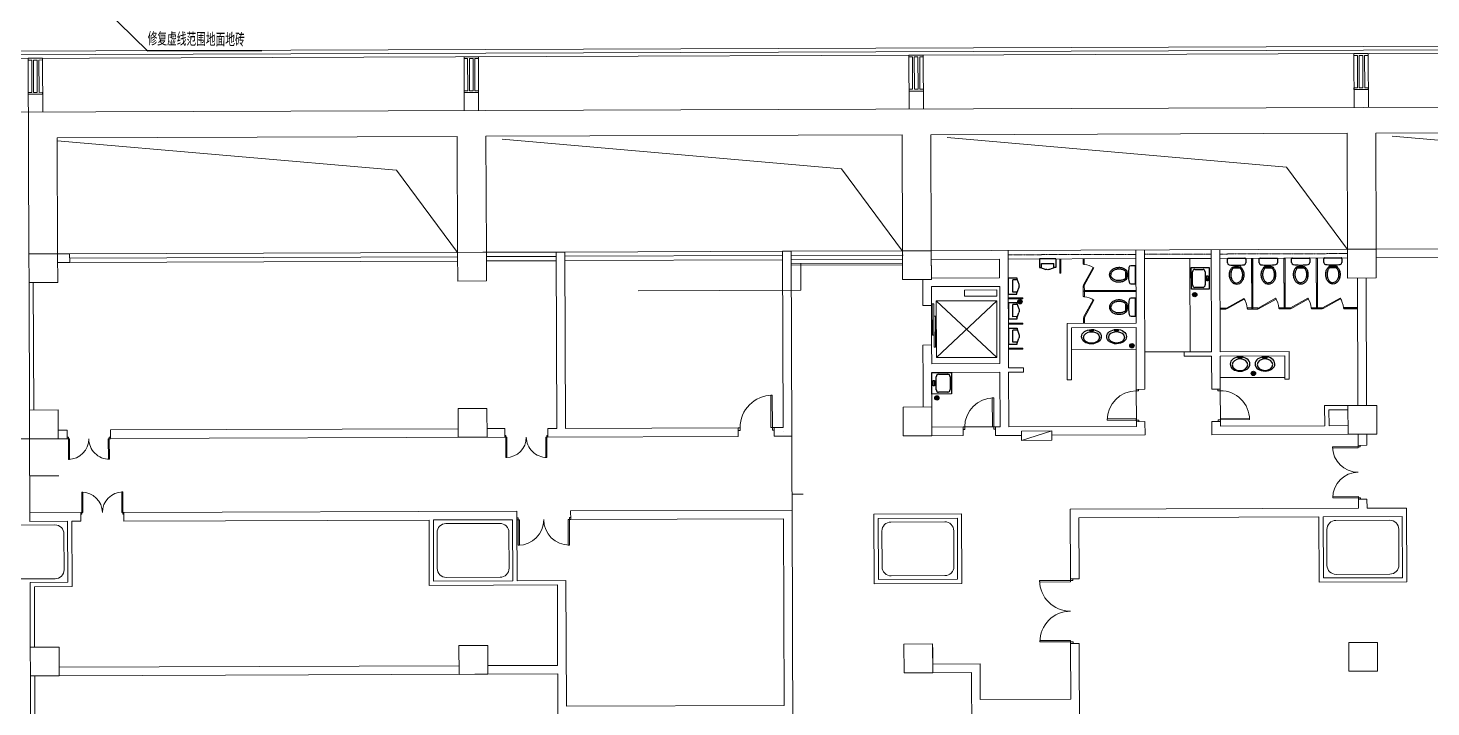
# Model space of a CAD drawing. Header units: millimetres. Extents: x 395197 to 699875, y 745 to 708816.
# Drawn here: x 604315 to 643364, y 573380 to 592284 of the extents above; entities that cross this region are included whole.
import ezdxf

# ---------------------------------------------------------------- set-up
doc = ezdxf.new("R2010")
doc.units = ezdxf.units.MM
doc.linetypes.add('DASHED', pattern=[0.75, 0.5, -0.25])
doc.linetypes.add('HIDDEN', pattern=[0.375, 0.25, -0.125])
doc.layers.add('0-修改新增', color=2, linetype='Continuous')
for name, color, linetype, lineweight in [('1', 253, 'Continuous', 9), ('2', 253, 'Continuous', 9), ('3', 3, 'Continuous', 9), ('4', 4, 'Continuous', 9), ('5', 5, 'Continuous', 9), ('ARDIM', 4, 'Continuous', 9), ('ARDOOR', 252, 'Continuous', 9), ('ARWALL', 7, 'Continuous', 9), ('ARWHEADER', 2, 'Continuous', 9), ('MPFIXTURE', 3, 'Continuous', 9), ('STAIR', 2, 'Continuous', 9), ('WINDOW', 252, 'Continuous', 9), ('楼梯', 2, 'Continuous', 9), ('水箱', 16, 'Continuous', 9)]:
    doc.layers.add(name, color=color, linetype=linetype, lineweight=lineweight)
doc.styles.add('_HZTXT', font='txt1.shx', dxfattribs={"width": 0.7, "bigfont": 'HZTXT.shx'})

# ---------------------------------------------------------------- blocks, each defined once
blk = doc.blocks.new('AUD05D1S')
for p, q in [((-0.95, 0), (-0.95, 0.95)), ((-0.95, 0.95), (-0.904, 0.95)), ((-0.904, 0), (-0.904, 0.95)), ((0.95, 0.95), (0.904, 0.95)), ((0.904, 0), (0.904, 0.95)), ((0.95, 0), (0.95, 0.95)), ((-0.95, 0), (-0.904, 0)), ((0.95, 0), (0.904, 0))]:
    blk.add_line(p, q)
for points in [[(-1, 0), (-0.95, 0), (-0.95, -0.075), (-1, -0.075)], [(1, 0), (0.95, 0), (0.95, -0.075), (1, -0.075)]]:
    blk.add_lwpolyline(points)
for centre, start, end in [((-0.95, 0), 0, 90), ((0.95, 0), 90, 180)]:
    blk.add_arc(centre, 0.95, start, end)
blk = doc.blocks.new('AUD02D1S')
for p, q in [((0.05, 0.9), (0.094, 0.9)), ((0.05, 0), (0.05, 0.9)), ((0.094, 0), (0.094, 0.9)), ((0.05, 0), (0.094, 0))]:
    blk.add_line(p, q)
for points in [[(0, -0.075), (0.05, -0.075), (0.05, 0), (0, 0)], [(1, 0), (0.95, 0), (0.95, -0.075), (1, -0.075)]]:
    blk.add_lwpolyline(points)
blk.add_arc((0.05, 0), 0.9, 0, 90)
blk = doc.blocks.new('SX2')
at = {"layer": '水箱'}
blk.add_line((0, -130), (850, 130), dxfattribs=at)
blk.add_lwpolyline([(0, -130), (850, -130), (850, 130), (0, 130)], close=True, dxfattribs=at)
blk.add_solid([(0, -130), (850, -130), (850, 130), (0, -130)], dxfattribs=at)
blk = doc.blocks.new('AUD01D1S')
for p, q in [((0.05, 0), (0.094, 0)), ((0.05, 0), (0.05, -0.9)), ((0.094, 0), (0.094, -0.9)), ((0.05, -0.9), (0.094, -0.9))]:
    blk.add_line(p, q)
for points in [[(0, 0), (0.05, 0), (0.05, 0.075), (0, 0.075)], [(1, 0), (0.95, 0), (0.95, 0.075), (1, 0.075)]]:
    blk.add_lwpolyline(points)
blk.add_arc((0.05, 0), 0.9, 270, 0)
blk = doc.blocks.new('_LIFTD')
for points in [[(-0.548, -0.602), (-0.548, -0.774), (0.241, -0.774), (0.241, -0.602), (-0.548, -0.602)], [(-0.241, -0.784), (-0.241, -0.955), (0.548, -0.955), (0.548, -0.784), (-0.241, -0.784)]]:
    blk.add_lwpolyline(points)

msp = doc.modelspace()

# ---------------------------------------------------------------- linework, layer by layer
at = {"color": 252, "extrusion": (-3.5295e-06, 4.65939e-05, 1)}
for p, q in [((632921, 585856, -64), (632471, 585854, -64)), ((632471, 585854, -64), (632472, 585614, -64)), ((632921, 585856, -64), (632922, 585616, -64)), ((632472, 585614, -64), (632528, 585615, -64)), ((632500, 585615, -64), (632644, 585564, -64)), ((632528, 585730, -64), (632865, 585731, -64)), ((632528, 585615, -64), (632528, 585730, -64)), ((632894, 585616, -64), (632750, 585564, -64)), ((632866, 585616, -64), (632865, 585731, -64)), ((632922, 585616, -64), (632866, 585616, -64)), ((634871, 585333, -64), (634870, 585493, -64)), ((634908, 585318, -64), (634907, 585511, -64)), ((634926, 585451, -64), (634907, 585451, -64)), ((634908, 585375, -64), (634927, 585375, -64)), ((634927, 585440, -64), (634926, 585451, -64)), ((634946, 585440, -64), (634927, 585440, -64)), ((634927, 585440, -64), (634927, 585386, -64)), ((634927, 585386, -64), (634946, 585386, -64)), ((634927, 585375, -64), (634927, 585386, -64)), ((635118, 585667, -64), (635012, 585667, -64)), ((635141, 585182, -64), (635140, 585646, -64)), ((631599, 585326, -64), (631839, 585327, -64)), ((631599, 585326, -64), (631600, 584876, -64)), ((631724, 584933, -64), (631723, 585271, -64)), ((631839, 585271, -64), (631723, 585271, -64)), ((631839, 585327, -64), (631839, 585271, -64)), ((631839, 585299, -64), (631891, 585156, -64)), ((631840, 584905, -64), (631891, 585049, -64)), ((635014, 585160, -64), (635120, 585160, -64)), ((631600, 584876, -64), (631840, 584877, -64)), ((631601, 584641, -64), (631841, 584642, -64)), ((631601, 584641, -64), (631603, 584191, -64)), ((631840, 584934, -64), (631724, 584933, -64)), ((631727, 584247, -64), (631726, 584585, -64)), ((631841, 584585, -64), (631726, 584585, -64)), ((631840, 584877, -64), (631840, 584934, -64)), ((631841, 584642, -64), (631841, 584585, -64)), ((631841, 584613, -64), (631893, 584470, -64)), ((634874, 584433, -64), (634873, 584593, -64)), ((634911, 584418, -64), (634910, 584611, -64)), ((635121, 584767, -64), (635015, 584767, -64)), ((635144, 584282, -64), (635143, 584746, -64)), ((631603, 584191, -64), (631843, 584192, -64)), ((631842, 584248, -64), (631727, 584247, -64)), ((631843, 584192, -64), (631842, 584248, -64)), ((631843, 584220, -64), (631893, 584364, -64)), ((634930, 584551, -64), (634911, 584551, -64)), ((634911, 584475, -64), (634930, 584475, -64)), ((634930, 584540, -64), (634930, 584551, -64)), ((634949, 584540, -64), (634930, 584540, -64)), ((634930, 584540, -64), (634930, 584486, -64)), ((634930, 584486, -64), (634949, 584486, -64)), ((634930, 584475, -64), (634930, 584486, -64)), ((635017, 584260, -64), (635123, 584260, -64)), ((631604, 583929, -64), (631844, 583930, -64)), ((631604, 583929, -64), (631605, 583479, -64)), ((631729, 583535, -64), (631728, 583873, -64)), ((631844, 583873, -64), (631728, 583873, -64)), ((631844, 583930, -64), (631844, 583873, -64)), ((631844, 583901, -64), (631896, 583758, -64)), ((631605, 583479, -64), (631845, 583480, -64)), ((631845, 583536, -64), (631729, 583535, -64)), ((631845, 583508, -64), (631896, 583652, -64)), ((631845, 583480, -64), (631845, 583536, -64)), ((637994, 583108, -64), (638104, 583109, -64)), ((637994, 583088, -64), (637994, 583108, -64)), ((638104, 583089, -64), (637994, 583088, -64)), ((638104, 583109, -64), (638104, 583089, -64)), ((638689, 583091, -64), (638689, 583111, -64)), ((638689, 583111, -64), (638799, 583111, -64)), ((638799, 583091, -64), (638689, 583091, -64)), ((638799, 583111, -64), (638799, 583091, -64))]:
    msp.add_line(p, q, dxfattribs=at)
at = {"color": 252, "extrusion": (-3.52896e-06, 4.65939e-05, 1)}
for p, q in [((637700, 585746, -64), (637700, 585851, -64)), ((637722, 585873, -64), (638186, 585874, -64)), ((638208, 585853, -64), (638208, 585747, -64)), ((638585, 585749, -64), (638585, 585854, -64)), ((638607, 585876, -64), (639071, 585877, -64)), ((639093, 585856, -64), (639093, 585750, -64)), ((639485, 585752, -64), (639485, 585857, -64)), ((639507, 585879, -64), (639971, 585881, -64)), ((639993, 585859, -64), (639993, 585754, -64)), ((640380, 585755, -64), (640380, 585860, -64)), ((640402, 585882, -64), (640866, 585884, -64)), ((640888, 585862, -64), (640888, 585757, -64)), ((636693, 585613, -64), (637193, 585615, -64)), ((636695, 585013, -64), (636693, 585613, -64)), ((636730, 585134, -64), (636728, 585492, -64)), ((636788, 585564, -64), (637020, 585565, -64)), ((637080, 585493, -64), (637082, 585135, -64)), ((637121, 585388, -64), (637156, 585388, -64)), ((637122, 585241, -64), (637121, 585388, -64)), ((637156, 585388, -64), (637157, 585241, -64)), ((637193, 585615, -64), (637195, 585015, -64)), ((637859, 585640, -64), (638052, 585641, -64)), ((637875, 585603, -64), (638035, 585604, -64)), ((637917, 585660, -64), (637928, 585660, -64)), ((637917, 585641, -64), (637917, 585660, -64)), ((637928, 585660, -64), (637928, 585679, -64)), ((637982, 585660, -64), (637928, 585660, -64)), ((637982, 585679, -64), (637982, 585660, -64)), ((637982, 585660, -64), (637992, 585660, -64)), ((637992, 585660, -64), (637992, 585641, -64)), ((638744, 585644, -64), (638937, 585644, -64)), ((638760, 585607, -64), (638920, 585607, -64)), ((638802, 585663, -64), (638813, 585663, -64)), ((638802, 585644, -64), (638802, 585663, -64)), ((638813, 585663, -64), (638813, 585682, -64)), ((638867, 585663, -64), (638813, 585663, -64)), ((638867, 585682, -64), (638867, 585663, -64)), ((638867, 585663, -64), (638877, 585663, -64)), ((638877, 585663, -64), (638877, 585644, -64)), ((639644, 585647, -64), (639837, 585647, -64)), ((639660, 585610, -64), (639820, 585610, -64)), ((639702, 585666, -64), (639713, 585666, -64)), ((639702, 585647, -64), (639702, 585666, -64)), ((639713, 585666, -64), (639713, 585685, -64)), ((639767, 585666, -64), (639713, 585666, -64)), ((639767, 585685, -64), (639767, 585666, -64)), ((639767, 585666, -64), (639777, 585666, -64)), ((639777, 585666, -64), (639777, 585647, -64)), ((640539, 585650, -64), (640732, 585650, -64)), ((640555, 585613, -64), (640715, 585613, -64)), ((640597, 585669, -64), (640608, 585669, -64)), ((640597, 585650, -64), (640597, 585669, -64)), ((640608, 585669, -64), (640608, 585688, -64)), ((640662, 585669, -64), (640608, 585669, -64)), ((640662, 585688, -64), (640662, 585669, -64)), ((640662, 585669, -64), (640672, 585669, -64)), ((640672, 585669, -64), (640672, 585650, -64)), ((637195, 585015, -64), (636695, 585013, -64)), ((637022, 585063, -64), (636790, 585062, -64)), ((637157, 585241, -64), (637122, 585241, -64)), ((631875, 584654, -64), (631934, 584713, -64)), ((631888, 584631, -64), (631957, 584700, -64)), ((631912, 584617, -64), (631971, 584677, -64)), ((636741, 584849, -64), (636800, 584908, -64)), ((636755, 584825, -64), (636824, 584895, -64)), ((636778, 584812, -64), (636837, 584872, -64)), ((633858, 583870, -64), (633858, 583850, -64)), ((633968, 583870, -64), (633858, 583870, -64)), ((633858, 583850, -64), (633968, 583850, -64)), ((633968, 583850, -64), (633968, 583870, -64)), ((634669, 583873, -64), (634559, 583872, -64)), ((634559, 583872, -64), (634559, 583852, -64)), ((634559, 583852, -64), (634669, 583853, -64)), ((634669, 583853, -64), (634669, 583873, -64)), ((634991, 583426, -64), (635050, 583485, -64)), ((635004, 583402, -64), (635073, 583472, -64)), ((635028, 583389, -64), (635087, 583449, -64)), ((629468, 582694, -64), (630018, 582696, -64)), ((629470, 582094, -64), (629468, 582694, -64)), ((629659, 582646, -64), (629914, 582647, -64)), ((630018, 582696, -64), (630020, 582096, -64)), ((638376, 582654, -64), (638435, 582714, -64)), ((638389, 582631, -64), (638459, 582701, -64)), ((638413, 582618, -64), (638472, 582677, -64)), ((629510, 582468, -64), (629548, 582468, -64)), ((629511, 582321, -64), (629510, 582468, -64)), ((629549, 582321, -64), (629511, 582321, -64)), ((629548, 582468, -64), (629549, 582321, -64)), ((629594, 582215, -64), (629593, 582573, -64)), ((629980, 582575, -64), (629981, 582217, -64)), ((630020, 582096, -64), (629470, 582094, -64)), ((629563, 581975, -64), (629622, 582034, -64)), ((629576, 581952, -64), (629646, 582021, -64)), ((629600, 581939, -64), (629659, 581998, -64)), ((629915, 582145, -64), (629660, 582144, -64))]:
    msp.add_line(p, q, dxfattribs=at)
at = {"color": 252, "extrusion": (-3.5295e-06, 4.65939e-05, 1), "elevation": -39}
for points in [[(634907, 585511, 0.073872), (634862, 585555, 0.093985), (634788, 585598, 0.074422), (634681, 585613, 0.074422), (634574, 585597, 0.085065), (634490, 585554, 0.106268), (634430, 585486, 0.128381), (634411, 585412, 0.130921)], [(634411, 585412, 0.128381), (634431, 585339, 0.106268), (634491, 585271, 0.085065), (634576, 585229, 0.074422), (634682, 585214, 0.074422), (634789, 585230, 0.093985), (634863, 585273, 0.073872), (634908, 585318, 0.130921)], [(634870, 585493, 0.073654), (634849, 585523, 0.085065), (634776, 585559, 0.074422), (634681, 585573, 0.074422), (634586, 585559, 0.085065), (634514, 585522, 0.106268), (634465, 585466, 0.128381), (634451, 585413, 0.131396)], [(634871, 585333, -0.073654), (634849, 585302, -0.085065), (634777, 585266, -0.074422), (634682, 585251, -0.074422), (634587, 585265, -0.085065), (634515, 585301, -0.106268), (634466, 585357, -0.128381), (634451, 585410, -0.131396)], [(634910, 584611, 0.073872), (634865, 584655, 0.093985), (634791, 584698, 0.074422), (634684, 584713, 0.074422), (634577, 584697, 0.085065), (634493, 584654, 0.106268), (634433, 584586, 0.128381), (634414, 584512, 0.130921)], [(634873, 584593, 0.073654), (634852, 584623, 0.085065), (634779, 584659, 0.074422), (634684, 584673, 0.074422), (634589, 584659, 0.085065), (634517, 584622, 0.106268), (634468, 584566, 0.128381), (634455, 584513, 0.131396)], [(634414, 584512, 0.128381), (634434, 584439, 0.106268), (634494, 584371, 0.085065), (634579, 584329, 0.074422), (634685, 584314, 0.074422), (634792, 584330, 0.093985), (634866, 584373, 0.073872), (634911, 584418, 0.130921)], [(634874, 584433, -0.073654), (634852, 584402, -0.085065), (634780, 584366, -0.074422), (634685, 584351, -0.074422), (634590, 584365, -0.085065), (634518, 584401, -0.106268), (634469, 584457, -0.128381), (634455, 584510, -0.131396)]]:
    msp.add_lwpolyline(points, format="xyb", dxfattribs=at)
at = {"color": 252, "extrusion": (-3.52896e-06, 4.65939e-05, 1), "elevation": -39}
for points in [[(637958, 585145, -0.128381), (637884, 585163, -0.106268), (637816, 585223, -0.085065), (637773, 585308, -0.074422), (637757, 585414, -0.074422), (637772, 585521, -0.093985), (637815, 585595, -0.073872), (637859, 585640, -0.130921)], [(637875, 585603, 0.073654), (637845, 585582, 0.085065), (637808, 585509, 0.074422), (637794, 585414, 0.074422), (637809, 585319, 0.085065), (637846, 585247, 0.106268), (637901, 585198, 0.128381), (637955, 585185, 0.131396)], [(638035, 585604, -0.073654), (638065, 585583, -0.085065), (638102, 585510, -0.074422), (638116, 585415, -0.074422), (638103, 585320, -0.085065), (638066, 585248, -0.106268), (638011, 585199, -0.128381), (637957, 585185, -0.131396)], [(638052, 585641, -0.073872), (638097, 585596, -0.093985), (638140, 585522, -0.074422), (638157, 585416, -0.074422), (638141, 585309, -0.085065), (638099, 585224, -0.106268), (638031, 585164, -0.128381), (637958, 585145, -0.130921)], [(638843, 585148, -0.128381), (638769, 585166, -0.106268), (638701, 585226, -0.085065), (638658, 585311, -0.074422), (638642, 585417, -0.074422), (638657, 585524, -0.093985), (638700, 585598, -0.073872), (638744, 585644, -0.130921)], [(638760, 585607, 0.073654), (638730, 585585, 0.085065), (638693, 585512, 0.074422), (638679, 585417, 0.074422), (638694, 585322, 0.085065), (638731, 585250, 0.106268), (638786, 585202, 0.128381), (638840, 585188, 0.131396)], [(638920, 585607, -0.073654), (638950, 585586, -0.085065), (638987, 585513, -0.074422), (639001, 585419, -0.074422), (638988, 585323, -0.085065), (638951, 585251, -0.106268), (638896, 585202, -0.128381), (638842, 585188, -0.131396)], [(638937, 585644, -0.073872), (638982, 585599, -0.093985), (639025, 585525, -0.074422), (639042, 585419, -0.074422), (639026, 585312, -0.085065), (638984, 585227, -0.106268), (638916, 585167, -0.128381), (638843, 585148, -0.130921)], [(639743, 585151, -0.128381), (639669, 585170, -0.106268), (639601, 585229, -0.085065), (639558, 585314, -0.074422), (639542, 585420, -0.074422), (639557, 585527, -0.093985), (639600, 585602, -0.073872), (639644, 585647, -0.130921)], [(639660, 585610, 0.073654), (639630, 585588, 0.085065), (639593, 585516, 0.074422), (639579, 585421, 0.074422), (639594, 585326, 0.085065), (639631, 585253, 0.106268), (639686, 585205, 0.128381), (639740, 585191, 0.131396)], [(639820, 585610, -0.073654), (639850, 585589, -0.085065), (639887, 585517, -0.074422), (639901, 585422, -0.074422), (639888, 585327, -0.085065), (639851, 585254, -0.106268), (639796, 585205, -0.128381), (639742, 585191, -0.131396)], [(639837, 585647, -0.073872), (639882, 585603, -0.093985), (639925, 585528, -0.074422), (639942, 585422, -0.074422), (639926, 585315, -0.085065), (639884, 585230, -0.106268), (639816, 585170, -0.128381), (639743, 585151, -0.130921)], [(640638, 585154, -0.128381), (640564, 585173, -0.106268), (640496, 585233, -0.085065), (640453, 585317, -0.074422), (640437, 585424, -0.074422), (640452, 585530, -0.093985), (640495, 585605, -0.073872), (640539, 585650, -0.130921)], [(640555, 585613, 0.073654), (640525, 585591, 0.085065), (640488, 585519, 0.074422), (640474, 585424, 0.074422), (640489, 585329, 0.085065), (640526, 585256, 0.106268), (640581, 585208, 0.128381), (640635, 585194, 0.131396)], [(640715, 585613, -0.073654), (640745, 585592, -0.085065), (640782, 585520, -0.074422), (640796, 585425, -0.074422), (640783, 585330, -0.085065), (640746, 585257, -0.106268), (640691, 585208, -0.128381), (640637, 585194, -0.131396)], [(640732, 585650, -0.073872), (640777, 585606, -0.093985), (640820, 585532, -0.074422), (640837, 585425, -0.074422), (640821, 585318, -0.085065), (640779, 585234, -0.106268), (640711, 585173, -0.128381), (640638, 585154, -0.130921)]]:
    msp.add_lwpolyline(points, format="xyb", dxfattribs=at)
at = {"color": 252, "extrusion": (-3.52896e-06, 4.65939e-05, 1)}
for centre, radius in [((631923, 584665, -39), 60), ((631923, 584665, -39), 49.2), ((636789, 584860, -39), 60), ((636789, 584860, -39), 49.2), ((635039, 583437, -39), 60), ((635039, 583437, -39), 49.2), ((638424, 582666, -39), 60), ((638424, 582666, -39), 49.2), ((629611, 581986, -39), 60), ((629611, 581986, -39), 49.2)]:
    msp.add_circle(centre, radius, dxfattribs=at)
for centre, radius, start, end in [((637722, 585851, -39), 21.6, 90.1995, 180.1995), ((638154, 585747, -39), 54, 278.1313, 0.1995), ((638186, 585853, -39), 21.6, 0.1995, 90.1995), ((638607, 585854, -39), 21.6, 90.1995, 180.1995), ((638639, 585749, -39), 54, 180.1995, 262.2676), ((639039, 585750, -39), 54, 278.1313, 0.1995), ((639071, 585856, -39), 21.6, 0.1995, 90.1995), ((639507, 585857, -39), 21.6, 90.1995, 180.1995), ((639539, 585752, -39), 54, 180.1995, 262.2676), ((639939, 585753, -39), 54, 278.1313, 0.1995), ((639971, 585859, -39), 21.6, 0.1995, 90.1995), ((640402, 585860, -39), 21.6, 90.1995, 180.1995), ((640434, 585755, -39), 54, 180.1995, 262.2676), ((640834, 585756, -39), 54, 278.1313, 0.1995), ((640866, 585862, -39), 21.6, 0.1995, 90.1995), ((637754, 585746, -39), 54, 180.1995, 262.2676), ((637949, 587180, -39), 1502, 262.2676, 269.1694), ((637949, 587180, -39), 1502, 269.1694, 271.2295), ((637949, 587180, -39), 1502, 271.2295, 278.1313), ((638834, 587184, -39), 1502, 262.2676, 269.1694), ((638834, 587184, -39), 1502, 269.1694, 271.2295), ((638834, 587184, -39), 1502, 271.2295, 278.1313), ((639734, 587187, -39), 1502, 262.2676, 269.1694), ((639734, 587187, -39), 1502, 269.1694, 271.2295), ((639734, 587187, -39), 1502, 271.2295, 278.1313), ((640629, 587190, -39), 1502, 262.2676, 269.1694), ((640629, 587190, -39), 1502, 269.1694, 271.2295), ((640629, 587190, -39), 1502, 271.2295, 278.1313)]:
    msp.add_arc(centre, radius, start, end, dxfattribs=at)
at = {"color": 252, "extrusion": (-3.5295e-06, 4.65939e-05, 1)}
for centre, radius, start, end in [((636447, 585418, -39), 1502, 179.1694, 181.2295), ((636447, 585418, -39), 1502, 172.2676, 179.1694), ((636447, 585418, -39), 1502, 181.2295, 188.1313), ((635013, 585613, -39), 54, 90.1995, 172.2676), ((635118, 585646, -39), 21.6, 0.1995, 90.1995), ((635014, 585214, -39), 54, 188.1313, 270.1995), ((635120, 585181, -39), 21.6, 270.1995, 0.1995), ((636450, 584518, -39), 1502, 172.2676, 179.1694), ((635016, 584713, -39), 54, 90.1995, 172.2676), ((635121, 584746, -39), 21.6, 0.1995, 90.1995), ((636450, 584518, -39), 1502, 179.1694, 181.2295), ((636450, 584518, -39), 1502, 181.2295, 188.1313), ((635017, 584314, -39), 54, 188.1313, 270.1995), ((635123, 584281, -39), 21.6, 270.1995, 0.1995)]:
    msp.add_arc(centre, radius, start, end, dxfattribs=at)
at = {"color": 252, "extrusion": (3.5295e-06, -4.65939e-05, -1)}
for centre, major_axis, start_param, end_param in [((632697, 585630, -64), (-112, 0, 0), 4.220783, 5.203995), ((631825, 585102, -64), (0, 112, 0), 1.07919, 2.062403), ((631827, 584416, -64), (0, 112, 0), 1.07919, 2.062403), ((631830, 583704, -64), (0, 112, 0), 1.07919, 2.062403)]:
    msp.add_ellipse(centre, major_axis=major_axis, ratio=0.666667, start_param=start_param, end_param=end_param, dxfattribs=at)
at = {"color": 252, "extrusion": (-3.52896e-06, 4.65939e-05, 1)}
for centre, major_axis, ratio, start_param, end_param in [((636788, 585492, -64), (-0.3, 72, 0), 0.833333, 0, 1.570796), ((637020, 585493, -64), (-0.3, 72, 0), 0.833333, 4.712389, 6.283185), ((636790, 585134, -64), (-0.3, 72, 0), 0.833333, 1.570796, 3.141593), ((637022, 585135, -64), (-0.3, 72, 0), 0.833333, 3.141593, 4.712389), ((633914, 583690, -64), (-275, -1, 0), 0.727273, 3.141593, 9.424778), ((633914, 583670, -64), (-220, -1, 0), 0.727273, 3.141593, 9.424778), ((634614, 583692, -64), (-275, -1, 0), 0.727273, 3.141593, 9.424778), ((634614, 583672, -64), (-220, -1, 0), 0.727273, 3.141593, 9.424778), ((629659, 582574, -64), (-0.3, 72, 0), 0.916667, 0, 1.570796), ((629914, 582575, -64), (-0.3, 72, 0), 0.916667, 4.712389, 6.283185), ((629660, 582216, -64), (-0.3, 72, 0), 0.916667, 1.570796, 3.141593), ((629915, 582217, -64), (-0.3, 72, 0), 0.916667, 3.141593, 4.712389)]:
    msp.add_ellipse(centre, major_axis=major_axis, ratio=ratio, start_param=start_param, end_param=end_param, dxfattribs=at)
at = {"color": 252, "extrusion": (3.5295e-06, -4.65939e-05, -1)}
for centre, major_axis in [((638050, 582929, -64), (-275, -1, 0)), ((638050, 582909, -64), (-220, -1, 0)), ((638745, 582931, -64), (-275, -1, 0)), ((638745, 582911, -64), (-220, -1, 0))]:
    msp.add_ellipse(centre, major_axis=major_axis, ratio=0.727273, dxfattribs=at)
at = {"layer": '0-修改新增', "linetype": 'ByBlock'}
msp.add_line((607650, 591659, 0), (610822, 591659, 0), dxfattribs=at)
at = {"layer": '0-修改新增', "linetype": 'ByBlock', "elevation": 0}
msp.add_lwpolyline([(606423, 592836), (607650, 591639)], dxfattribs=at)
at = {"layer": '1', "color": 252, "extrusion": (-3.52896e-06, 4.65939e-05, 1)}
for p, q in [((636568, 583268, 0), (635398, 583264, 0)), ((637500, 582552, 0), (639300, 582558, 0)), ((635165, 581324, 0), (635162, 582224, 0)), ((637505, 581332, 0), (637502, 582232, 0)), ((630343, 581177, 0), (631243, 581180, 0)), ((604356, 580847, 0), (604363, 578787, 0)), ((604360, 579817, 0), (605168, 579819, 0)), ((625580, 579305, 0), (625887, 579306, 0))]:
    msp.add_line(p, q, dxfattribs=at)
at = {"layer": '1', "color": 252, "linetype": 'DASHED', "extrusion": (-3.52896e-06, 4.65939e-05, 1)}
msp.add_line((625581, 578850, 0), (625574, 580921, 0), dxfattribs=at)
at = {"layer": '1', "color": 252, "extrusion": (-3.52896e-06, 4.65939e-05, 1), "elevation": 33}
msp.add_lwpolyline([(621300, 584967), (625825, 584983), (625823, 585731)], dxfattribs=at)
at = {"layer": '2', "color": 252, "extrusion": (-3.52896e-06, 4.65939e-05, 1)}
for p, q in [((604722, 589945, 0), (604716, 591395, 0)), ((616456, 589986, 0), (616451, 591436, 0)), ((616856, 589987, 0), (616851, 591437, 0)), ((628839, 590029, 0), (628834, 591479, 0)), ((629239, 590030, 0), (629234, 591480, 0)), ((641223, 590072, 0), (641218, 591522, 0)), ((641623, 590073, 0), (641618, 591523, 0)), ((616272, 586038, 0), (605472, 585999, 0)), ((616273, 585797, 0), (605473, 585759, 0)), ((619016, 586047, 0), (616969, 586040, 0)), ((619017, 585807, 0), (617073, 585801, 0)), ((625338, 586069, 0), (619256, 586048, 0)), ((625317, 585829, 0), (619257, 585808, 0)), ((628678, 586082, 0), (625556, 586071, 0)), ((628657, 585841, 0), (625557, 585830, 0)), ((628657, 585741, 0), (625557, 585730, 0)), ((628657, 585691, 0), (625557, 585680, 0))]:
    msp.add_line(p, q, dxfattribs=at)
at = {"layer": '3', "color": 252, "extrusion": (-3.52896e-06, 4.65939e-05, 1)}
for p, q in [((655261, 591821, 0), (585899, 591579, 0)), ((655173, 591720, 0), (585899, 591479, 0)), ((655087, 591620, 0), (585899, 591379, 0))]:
    msp.add_line(p, q, dxfattribs=at)
at = {"layer": '4', "color": 252, "extrusion": (-3.52896e-06, 4.65939e-05, 1)}
for p, q in [((604416, 591394, 0), (604317, 591393, 0)), ((604420, 590494, 0), (604416, 591394, 0)), ((604470, 590494, 0), (604466, 591394, 0)), ((604566, 591394, 0), (604466, 591394, 0)), ((604570, 590494, 0), (604566, 591394, 0)), ((604716, 591395, 0), (604616, 591394, 0)), ((604620, 590494, 0), (604616, 591394, 0)), ((616451, 591436, 0), (616551, 591436, 0)), ((616554, 590536, 0), (616551, 591436, 0)), ((616604, 590536, 0), (616601, 591436, 0)), ((616601, 591436, 0), (616701, 591436, 0)), ((616704, 590536, 0), (616701, 591436, 0)), ((616754, 590537, 0), (616751, 591437, 0)), ((616751, 591437, 0), (616851, 591437, 0)), ((628834, 591479, 0), (628934, 591479, 0)), ((628937, 590579, 0), (628934, 591479, 0)), ((628987, 590579, 0), (628984, 591479, 0)), ((628984, 591479, 0), (629084, 591479, 0)), ((629087, 590579, 0), (629084, 591479, 0)), ((629137, 590580, 0), (629134, 591480, 0)), ((629134, 591480, 0), (629234, 591480, 0)), ((641218, 591522, 0), (641318, 591522, 0)), ((641321, 590622, 0), (641318, 591522, 0)), ((641368, 591522, 0), (641468, 591523, 0)), ((641371, 590622, 0), (641368, 591522, 0)), ((641471, 590623, 0), (641468, 591523, 0)), ((641521, 590623, 0), (641518, 591523, 0)), ((641518, 591523, 0), (641618, 591523, 0)), ((604420, 590494, 0), (604320, 590493, 0)), ((604320, 590443, 0), (604320, 590493, 0)), ((604720, 590445, 0), (604320, 590443, 0)), ((604570, 590494, 0), (604470, 590494, 0)), ((604720, 590495, 0), (604620, 590494, 0)), ((604720, 590445, 0), (604720, 590495, 0)), ((616454, 590536, 0), (616554, 590536, 0)), ((616454, 590486, 0), (616454, 590536, 0)), ((616454, 590486, 0), (616854, 590487, 0)), ((616604, 590536, 0), (616704, 590536, 0)), ((616754, 590537, 0), (616854, 590537, 0)), ((616854, 590487, 0), (616854, 590537, 0)), ((628837, 590579, 0), (628937, 590579, 0)), ((628838, 590529, 0), (628837, 590579, 0)), ((628838, 590529, 0), (629238, 590530, 0)), ((628987, 590579, 0), (629087, 590579, 0)), ((629137, 590580, 0), (629237, 590580, 0)), ((629238, 590530, 0), (629237, 590580, 0)), ((641221, 590622, 0), (641321, 590622, 0)), ((641221, 590572, 0), (641221, 590622, 0)), ((641221, 590572, 0), (641621, 590573, 0)), ((641371, 590622, 0), (641471, 590623, 0)), ((641521, 590623, 0), (641621, 590623, 0)), ((641621, 590573, 0), (641621, 590623, 0)), ((616273, 585917, 0), (605473, 585879, 0)), ((619016, 585927, 0), (617073, 585921, 0)), ((625317, 585949, 0), (619256, 585928, 0)), ((628678, 585962, 0), (625557, 585951, 0))]:
    msp.add_line(p, q, dxfattribs=at)
at = {"layer": '4', "color": 252, "linetype": 'HIDDEN', "extrusion": (-3.52896e-06, 4.65939e-05, 1)}
for p, q in [((635148, 585983, 0), (631596, 585971, 0)), ((637248, 585991, 0), (635388, 585984, 0)), ((641040, 586004, 0), (637488, 585992, 0))]:
    msp.add_line(p, q, dxfattribs=at)
at = {"layer": '4', "color": 252, "extrusion": (-3.52896e-06, 4.65939e-05, 1), "elevation": 33}
for points in [[(604716, 591395), (604716, 591445), (604316, 591443), (604317, 591393)], [(616451, 591436), (616450, 591486), (616850, 591487), (616851, 591437)], [(628834, 591479), (628834, 591529), (629234, 591530), (629234, 591480)], [(641218, 591522), (641218, 591572), (641618, 591573), (641618, 591523)]]:
    msp.add_lwpolyline(points, dxfattribs=at)
at = {"layer": '5', "color": 252, "extrusion": (-3.52896e-06, 4.65939e-05, 1), "elevation": 33, "flags": 128}
for points in [[(642284, 589278), (651729, 588454), (653429, 586161)], [(605127, 589148), (614572, 588324), (616272, 586031)], [(617511, 589191), (626956, 588368), (628656, 586074)], [(629900, 589235), (639345, 588411), (641045, 586117)]]:
    msp.add_lwpolyline(points, dxfattribs=at)
at = {"layer": 'ARWALL', "color": 252, "extrusion": (-3.52896e-06, 4.65939e-05, 1)}
for p, q in [((654374, 586171, 0), (641840, 586127, 0)), ((605472, 585999, 0), (605138, 585998, 0)), ((605473, 585759, 0), (605139, 585758, 0)), ((605472, 585999, 0), (605473, 585759, 0)), ((619256, 586048, 0), (619016, 586047, 0)), ((619033, 581138, 0), (619016, 586047, 0)), ((619273, 581138, 0), (619256, 586048, 0)), ((625556, 586070, 0), (625316, 586069, 0)), ((625316, 586069, 0), (625333, 581160, 0)), ((625556, 586071, 0), (625574, 580921, 0)), ((628666, 586081, 0), (641040, 586124, 0)), ((628666, 586081, 0), (641040, 586124, 0)), ((629459, 585324, 0), (629456, 585984, 0)), ((629457, 585844, 0), (631357, 585851, 0)), ((631359, 585331, 0), (631357, 585851, 0)), ((631607, 582821, 0), (631596, 586091, 0)), ((631607, 582821, 0), (631596, 586091, 0)), ((631597, 585851, 0), (635146, 585864, 0)), ((635155, 584064, 0), (635148, 586104, 0)), ((635402, 582225, 0), (635388, 586105, 0)), ((635389, 585865, 0), (637249, 585871, 0)), ((637258, 583271, 0), (637248, 586111, 0)), ((637498, 583272, 0), (637488, 586112, 0)), ((637489, 585872, 0), (641041, 585884, 0)), ((653425, 585927, 0), (641841, 585887, 0)), ((604341, 585297, 0), (604355, 581187, 0)), ((604461, 585197, 0), (604473, 581647, 0)), ((629219, 585283, 0), (629221, 584558, 0)), ((629459, 585324, 0), (631359, 585331, 0)), ((631360, 585091, 0), (629460, 585084, 0)), ((629460, 585084, 0), (629461, 584559, 0)), ((629461, 584559, 0), (629460, 585084, 0)), ((631367, 582941, 0), (631360, 585091, 0)), ((641320, 585325, 0), (641332, 581775, 0)), ((641563, 585326, 0), (641575, 581776, 0)), ((641563, 585326, 0), (641575, 581776, 0)), ((629461, 584559, 0), (629221, 584558, 0)), ((633235, 584057, 0), (635155, 584064, 0)), ((633241, 582487, 0), (633235, 584057, 0)), ((633356, 583938, 0), (635156, 583944, 0)), ((633361, 582487, 0), (633356, 583938, 0)), ((635162, 582224, 0), (635156, 583944, 0)), ((629465, 583459, 0), (629225, 583458, 0)), ((629225, 583458, 0), (629229, 582453, 0)), ((629467, 582934, 0), (629465, 583459, 0)), ((636498, 583268, 0), (637258, 583271, 0)), ((636498, 583148, 0), (636498, 583268, 0)), ((636498, 583148, 0), (637258, 583151, 0)), ((637262, 582231, 0), (637258, 583151, 0)), ((637498, 583272, 0), (639418, 583279, 0)), ((637498, 583152, 0), (639298, 583158, 0)), ((637502, 582232, 0), (637498, 583152, 0)), ((639301, 582508, 0), (639298, 583158, 0)), ((639421, 582509, 0), (639418, 583279, 0)), ((629228, 582793, 0), (629231, 581733, 0)), ((629231, 581733, 0), (629228, 582793, 0)), ((629467, 582934, 0), (631367, 582941, 0)), ((629468, 582694, 0), (631368, 582701, 0)), ((629473, 581275, 0), (629468, 582694, 0)), ((631373, 581181, 0), (631368, 582701, 0)), ((631607, 582821, 0), (632019, 582823, 0)), ((631608, 582701, 0), (632020, 582703, 0)), ((631613, 581181, 0), (631608, 582701, 0)), ((632020, 582703, 0), (632019, 582823, 0)), ((629469, 582454, 0), (629472, 581524, 0)), ((633241, 582487, 0), (633361, 582487, 0)), ((639421, 582509, 0), (639301, 582508, 0)), ((635162, 582224, 0), (635402, 582225, 0)), ((637502, 582232, 0), (637262, 582231, 0)), ((640405, 581772, 0), (641855, 581777, 0)), ((640405, 581772, 0), (640407, 581212, 0)), ((640526, 581652, 0), (641056, 581654, 0)), ((640526, 581652, 0), (640527, 581212, 0)), ((605155, 581089, 0), (605405, 581090, 0)), ((605406, 580850, 0), (605405, 581090, 0)), ((606605, 581094, 0), (616289, 581128, 0)), ((606606, 580854, 0), (606605, 581094, 0)), ((617089, 581131, 0), (617583, 581133, 0)), ((617584, 580893, 0), (617583, 581133, 0)), ((618783, 581137, 0), (619033, 581138, 0)), ((618784, 580897, 0), (618783, 581137, 0)), ((619273, 581138, 0), (624083, 581155, 0)), ((624084, 580915, 0), (624083, 581155, 0)), ((625083, 581159, 0), (625333, 581160, 0)), ((625084, 580919, 0), (625083, 581159, 0)), ((629474, 581174, 0), (630343, 581177, 0)), ((630344, 580937, 0), (630343, 581177, 0)), ((631243, 581180, 0), (631373, 581181, 0)), ((631244, 580940, 0), (631243, 581180, 0)), ((631613, 581181, 0), (635165, 581194, 0)), ((631613, 581181, 0), (635165, 581194, 0)), ((631964, 581063, 0), (632814, 581066, 0)), ((631964, 580943, 0), (631964, 581063, 0)), ((632814, 580946, 0), (632814, 581066, 0)), ((635164, 581324, 0), (635405, 581325, 0)), ((635165, 581194, 0), (635165, 581324, 0)), ((635406, 580955, 0), (635405, 581325, 0)), ((637505, 581332, 0), (637265, 581331, 0)), ((637266, 580962, 0), (637265, 581331, 0)), ((637505, 581202, 0), (637505, 581332, 0)), ((640407, 581212, 0), (637505, 581202, 0)), ((641057, 581214, 0), (640527, 581212, 0)), ((641057, 581214, 0), (640527, 581212, 0)), ((603206, 580843, 0), (605406, 580850, 0)), ((606606, 580854, 0), (617584, 580893, 0)), ((618784, 580897, 0), (624084, 580915, 0)), ((625084, 580919, 0), (625574, 580921, 0)), ((629234, 580933, 0), (630344, 580937, 0)), ((631244, 580940, 0), (631964, 580943, 0)), ((632814, 580946, 0), (635405, 580955, 0)), ((641338, 580975, 0), (637266, 580961, 0)), ((641339, 580665, 0), (641338, 580975, 0)), ((641339, 580665, 0), (641338, 580975, 0)), ((641578, 580976, 0), (641579, 580666, 0)), ((641578, 580976, 0), (641579, 580666, 0)), ((641339, 580665, 0), (641579, 580666, 0)), ((641339, 580665, 0), (641579, 580666, 0)), ((641344, 579165, 0), (641584, 579166, 0)), ((641344, 579165, 0), (641345, 578915, 0)), ((641584, 579166, 0), (641585, 578916, 0)), ((604363, 578787, 0), (605784, 578792, 0)), ((604363, 578787, 0), (604364, 578547, 0)), ((605783, 578792, 0), (605784, 578552, 0)), ((606983, 578796, 0), (606984, 578556, 0)), ((606984, 578796, 0), (617918, 578834, 0)), ((617919, 578594, 0), (617918, 578834, 0)), ((619418, 578839, 0), (625581, 578860, 0)), ((619419, 578599, 0), (619418, 578839, 0)), ((625603, 572468, 0), (625581, 578860, 0)), ((627861, 578748, 0), (630301, 578757, 0)), ((627868, 576809, 0), (627861, 578748, 0)), ((630308, 576817, 0), (630301, 578757, 0)), ((633321, 578887, 0), (641345, 578915, 0)), ((633328, 576947, 0), (633321, 578887, 0)), ((641585, 578916, 0), (642685, 578920, 0)), ((642692, 576861, 0), (642685, 578920, 0)), ((604364, 578547, 0), (605415, 578550, 0)), ((605421, 576851, 0), (605415, 578550, 0)), ((605535, 578551, 0), (605784, 578552, 0)), ((605541, 576731, 0), (605535, 578551, 0)), ((606985, 578556, 0), (615478, 578585, 0)), ((615484, 576766, 0), (615478, 578585, 0)), ((615598, 578586, 0), (617799, 578593, 0)), ((615604, 576886, 0), (615598, 578586, 0)), ((617805, 576894, 0), (617799, 578593, 0)), ((617925, 576894, 0), (617919, 578594, 0)), ((617919, 578594, 0), (617919, 578594, 0)), ((619419, 578599, 0), (625342, 578620, 0)), ((625360, 573424, 0), (625342, 578620, 0)), ((627982, 578629, 0), (630182, 578636, 0)), ((627988, 576929, 0), (627982, 578629, 0)), ((630188, 576936, 0), (630182, 578636, 0)), ((633562, 578648, 0), (640246, 578671, 0)), ((633568, 576948, 0), (633562, 578648, 0)), ((640252, 576852, 0), (640246, 578671, 0)), ((640366, 578672, 0), (642566, 578680, 0)), ((640372, 576973, 0), (640366, 578672, 0)), ((642572, 576980, 0), (642566, 578680, 0)), ((604370, 576847, 0), (605420, 576851, 0)), ((604377, 574947, 0), (604370, 576847, 0)), ((615485, 576766, 0), (619048, 576778, 0)), ((615604, 576886, 0), (617804, 576894, 0)), ((617925, 576894, 0), (619287, 576899, 0)), ((619056, 574538, 0), (619048, 576777, 0)), ((619300, 573403, 0), (619288, 576898, 0)), ((627869, 576809, 0), (630308, 576817, 0)), ((627988, 576928, 0), (630187, 576936, 0)), ((633328, 576947, 0), (633568, 576948, 0)), ((640253, 576852, 0), (642692, 576860, 0)), ((640372, 576972, 0), (642571, 576980, 0)), ((604490, 576727, 0), (605541, 576731, 0)), ((604496, 575047, 0), (604490, 576727, 0)), ((629495, 575034, 0), (629496, 574734, 0)), ((633334, 575147, 0), (633574, 575148, 0)), ((633340, 573597, 0), (633334, 575147, 0)), ((633598, 568368, 0), (633574, 575148, 0)), ((616312, 574528, 0), (605176, 574489, 0)), ((619056, 574538, 0), (617112, 574531, 0)), ((629496, 574574, 0), (630816, 574579, 0)), ((630816, 574579, 0), (630820, 573588, 0)), ((604379, 574347, 0), (604386, 572406, 0)), ((604499, 574247, 0), (604506, 572407, 0)), ((619057, 574298, 0), (605178, 574249, 0)), ((619075, 569117, 0), (619057, 574298, 0)), ((629497, 574334, 0), (630577, 574338, 0)), ((630577, 574338, 0), (630583, 572598, 0)), ((619300, 573403, 0), (625360, 573424, 0)), ((633340, 573597, 0), (630820, 573588, 0))]:
    msp.add_line(p, q, dxfattribs=at)
at = {"layer": 'ARWALL', "color": 252, "extrusion": (-3.52896e-06, 4.65939e-05, 1), "elevation": 33}
for points in [[(604341, 585197), (605141, 585199), (605138, 585999), (604338, 585997)], [(616275, 585238), (617075, 585241), (617072, 586041), (616272, 586038)], [(628659, 585281), (629459, 585284), (629456, 586084), (628656, 586081)], [(628659, 585281), (629459, 585284), (629456, 586084), (628656, 586081)], [(641043, 585324), (641843, 585327), (641840, 586127), (641040, 586124)], [(604356, 580847), (605156, 580849), (605153, 581649), (604353, 581647)], [(616290, 580888), (617090, 580891), (617087, 581691), (616287, 581688)], [(628674, 580931), (629474, 580934), (629471, 581734), (628671, 581731)], [(641058, 580974), (641858, 580977), (641855, 581777), (641055, 581774)], [(604379, 574247), (605179, 574249), (605176, 575049), (604376, 575047)], [(616313, 574288), (617113, 574291), (617110, 575091), (616310, 575088)], [(628697, 574331), (629497, 574334), (629494, 575134), (628694, 575131)], [(641081, 574374), (641881, 574377), (641878, 575177), (641078, 575174)]]:
    msp.add_lwpolyline(points, close=True, dxfattribs=at)
for points in [[(603570, 576944), (605070, 576949, 0.414214), (605319, 577200), (605315, 578200, 0.414214), (605064, 578449), (603564, 578444, 0.414214), (603315, 578193), (603319, 577193, 0.414214), (603570, 576944)], [(615954, 576987), (617454, 576992, 0.414214), (617703, 577243), (617699, 578243, 0.414214), (617448, 578492), (615948, 578487, 0.414214), (615699, 578236), (615703, 577236, 0.414214), (615954, 576987)], [(628338, 577030), (629838, 577036, 0.414214), (630087, 577286), (630083, 578286, 0.414214), (629832, 578536), (628332, 578530, 0.414214), (628083, 578279), (628087, 577279, 0.414214), (628338, 577030)], [(640722, 577073), (642222, 577079, 0.414214), (642471, 577330), (642467, 578330, 0.414214), (642216, 578579), (640716, 578573, 0.414214), (640467, 578322), (640471, 577322, 0.414214), (640722, 577073)]]:
    msp.add_lwpolyline(points, format="xyb", close=True, dxfattribs=at)
at = {"layer": 'ARWALL', "color": 252}
for centre, start_param, end_param in [((629226, 583123, 0), 4.641397, 6.212193), ((637258, 583271, 0), 4.641397, 6.212193), ((637258, 583150, 0), 6.212193, 7.782989), ((631373, 581181, 0), 4.641397, 6.212193), ((631614, 581182, 0), 3.0706, 4.641397), ((635165, 581194, 0), 4.641397, 6.212193), ((637506, 581202, 0), 3.0706, 4.641397), ((625334, 581041, 0), 4.641397, 6.212193), ((635405, 580955, 0), 4.641397, 6.212193), ((637266, 580962, 0), 3.0706, 4.641397), ((605532, 578790, 0), 6.212193, 7.782989), ((607814, 578798, 0), 1.499804, 3.0706), ((625581, 578850, 0), 6.212195, 7.782989), ((605535, 578550, 0), 1.499804, 3.0706), ((608055, 578559, 0), 1.499804, 3.0706), ((615598, 578585, 0), 1.499804, 3.0706), ((617798, 578593, 0), 6.212193, 7.782989), ((625342, 578610, 0), 6.212193, 7.782989), ((615485, 576766, 0), 3.0706, 4.641397), ((617804, 576894, 0), 4.641397, 6.212193), ((617925, 576775, 0), 4.641397, 6.212193), ((617925, 576775, 0), 4.641397, 6.212193), ((619048, 576777, 0), 6.212193, 7.782989), ((619287, 576898, 0), 6.212193, 7.782989), ((640253, 576852, 0), 3.0706, 4.641397), ((640372, 576973, 0), 3.0706, 4.641397), ((642571, 576980, 0), 4.641397, 6.212193), ((642692, 576861, 0), 4.641397, 6.212193), ((642692, 576861, 0), 4.641397, 6.212193), ((605541, 576731, 0), 4.641397, 6.212193)]:
    msp.add_ellipse(centre, major_axis=(0.499, 0.037), ratio=1, start_param=start_param, end_param=end_param, dxfattribs=at)
at = {"layer": 'ARWHEADER', "color": 252, "extrusion": (-3.52896e-06, 4.65939e-05, 1)}
for p, q in [((633358, 583338, 0), (635158, 583344, 0)), ((639300, 582558, 0), (637511, 582552, 0))]:
    msp.add_line(p, q, dxfattribs=at)
at = {"layer": 'MPFIXTURE', "color": 252, "extrusion": (-3.52896e-06, 4.65939e-05, 1)}
for p, q in [((633033, 585456, 0), (633032, 585856, 0)), ((633063, 585457, 0), (633062, 585857, 0)), ((633684, 585709, 0), (633684, 585859, 0)), ((633714, 585709, 0), (633714, 585859, 0)), ((636658, 583269, 0), (636649, 585869, 0)), ((638374, 585875, 0), (638379, 584505, 0)), ((638374, 585875, 0), (638379, 584475, 0)), ((638389, 585875, 0), (638394, 584505, 0)), ((638404, 585875, 0), (638409, 584475, 0)), ((638404, 585875, 0), (638409, 584505, 0)), ((639274, 585878, 0), (639279, 584508, 0)), ((639274, 585878, 0), (639279, 584478, 0)), ((639304, 585878, 0), (639309, 584478, 0)), ((639304, 585878, 0), (639309, 584508, 0)), ((640174, 585881, 0), (640179, 584481, 0)), ((640174, 585881, 0), (640179, 584511, 0)), ((640204, 585881, 0), (640209, 584511, 0)), ((640204, 585881, 0), (640209, 584481, 0)), ((633033, 585456, 0), (633063, 585457, 0)), ((633714, 585709, 0), (633686, 585709, 0)), ((633691, 585133, 0), (633959, 585621, 0)), ((633714, 585120, 0), (633982, 585608, 0)), ((633982, 585608, 0), (633959, 585621, 0)), ((633687, 584974, 0), (633686, 585109, 0)), ((633716, 585109, 0), (633686, 585109, 0)), ((633688, 584809, 0), (633687, 584974, 0)), ((633714, 585120, 0), (633691, 585133, 0)), ((633717, 584974, 0), (633716, 585109, 0)), ((635152, 584979, 0), (633717, 584974, 0)), ((631601, 584770, 0), (632001, 584771, 0)), ((631601, 584740, 0), (632001, 584741, 0)), ((632001, 584741, 0), (632001, 584771, 0)), ((633718, 584809, 0), (633688, 584809, 0)), ((633694, 584233, 0), (633963, 584721, 0)), ((635152, 584949, 0), (633717, 584944, 0)), ((633718, 584809, 0), (633717, 584944, 0)), ((633717, 584220, 0), (633985, 584708, 0)), ((633985, 584708, 0), (633963, 584721, 0)), ((637670, 584485, 0), (638156, 584757, 0)), ((637683, 584462, 0), (638169, 584734, 0)), ((638156, 584757, 0), (638169, 584734, 0)), ((638555, 584488, 0), (639041, 584760, 0)), ((638568, 584465, 0), (639054, 584737, 0)), ((639041, 584760, 0), (639054, 584737, 0)), ((639455, 584491, 0), (639941, 584763, 0)), ((639468, 584468, 0), (639954, 584740, 0)), ((639941, 584763, 0), (639954, 584740, 0)), ((640350, 584494, 0), (640836, 584766, 0)), ((640363, 584472, 0), (640849, 584743, 0)), ((640836, 584766, 0), (640849, 584743, 0)), ((633690, 584059, 0), (633690, 584209, 0)), ((633720, 584209, 0), (633690, 584209, 0)), ((633717, 584220, 0), (633694, 584233, 0)), ((633720, 584059, 0), (633720, 584209, 0)), ((637494, 584487, 0), (637659, 584488, 0)), ((637494, 584472, 0), (637659, 584473, 0)), ((637494, 584457, 0), (637659, 584458, 0)), ((637659, 584488, 0), (637659, 584458, 0)), ((637670, 584485, 0), (637683, 584462, 0)), ((638259, 584490, 0), (638394, 584490, 0)), ((638259, 584490, 0), (638259, 584460, 0)), ((638259, 584460, 0), (638424, 584460, 0)), ((638379, 584460, 0), (638544, 584461, 0)), ((638409, 584490, 0), (638544, 584491, 0)), ((638544, 584491, 0), (638544, 584461, 0)), ((638555, 584488, 0), (638568, 584465, 0)), ((639144, 584493, 0), (639279, 584493, 0)), ((639144, 584493, 0), (639144, 584463, 0)), ((639144, 584463, 0), (639309, 584463, 0)), ((639279, 584463, 0), (639444, 584464, 0)), ((639309, 584493, 0), (639444, 584494, 0)), ((639444, 584494, 0), (639444, 584464, 0)), ((639455, 584491, 0), (639468, 584468, 0)), ((640044, 584496, 0), (640179, 584496, 0)), ((640044, 584496, 0), (640044, 584466, 0)), ((640044, 584466, 0), (640209, 584466, 0)), ((640194, 584466, 0), (640339, 584467, 0)), ((640209, 584496, 0), (640339, 584497, 0)), ((640339, 584497, 0), (640339, 584467, 0)), ((640350, 584494, 0), (640363, 584472, 0)), ((640939, 584499, 0), (641311, 584500, 0)), ((640939, 584499, 0), (640939, 584469, 0)), ((640939, 584484, 0), (641311, 584485, 0)), ((640939, 584469, 0), (641323, 584470, 0)), ((631603, 584070, 0), (632003, 584071, 0)), ((631603, 584040, 0), (632003, 584041, 0)), ((632003, 584041, 0), (632003, 584071, 0)), ((631606, 583370, 0), (632006, 583371, 0)), ((631606, 583340, 0), (632006, 583341, 0)), ((632006, 583341, 0), (632006, 583371, 0))]:
    msp.add_line(p, q, dxfattribs=at)
at = {"layer": 'MPFIXTURE', "color": 252, "extrusion": (-3.52896e-06, 4.65939e-05, 1), "elevation": 33}
for points in [[(633712, 585709), (633712, 585697), (633700, 585697), (633700, 585709)], [(633702, 585109), (633702, 585120), (633714, 585120), (633714, 585109)], [(633715, 584809), (633715, 584797), (633703, 584797), (633703, 584809)], [(633706, 584209), (633705, 584220), (633717, 584220), (633717, 584209)], [(637659, 584473), (637670, 584473), (637670, 584485), (637659, 584485)], [(638259, 584487), (638247, 584487), (638247, 584475), (638259, 584476)], [(638544, 584476), (638555, 584477), (638555, 584488), (638544, 584488)], [(639144, 584490), (639132, 584490), (639132, 584479), (639144, 584479)], [(639444, 584480), (639455, 584480), (639455, 584491), (639444, 584491)], [(640044, 584493), (640032, 584493), (640032, 584482), (640044, 584482)], [(640339, 584483), (640350, 584483), (640350, 584494), (640339, 584494)], [(640939, 584496), (640927, 584496), (640927, 584485), (640939, 584485)]]:
    msp.add_lwpolyline(points, dxfattribs=at)
at = {"layer": 'MPFIXTURE', "color": 252}
for centre, start_param, end_param in [((633677, 585138, 0), 0.919814, 1.433973), ((633680, 584238, 0), 0.919814, 1.433973), ((637688, 584448, 0), 6.278024, 6.792183), ((638573, 584451, 0), 6.278024, 6.792183), ((639473, 584454, 0), 6.278024, 6.792183), ((640368, 584458, 0), 6.278024, 6.792183)]:
    msp.add_ellipse(centre, major_axis=(558, 42), ratio=1, start_param=start_param, end_param=end_param, dxfattribs=at)
at = {"layer": 'MPFIXTURE', "color": 252, "extrusion": (-3.52896e-06, 4.65939e-05, 1)}
for points in [[(638374, 585845, 33), (638404, 585845, 33), (638374, 585875, 33), (638404, 585875, 33)], [(638374, 585845, 33), (638404, 585845, 33), (638374, 585875, 33), (638404, 585875, 33)], [(639274, 585848, 33), (639304, 585848, 33), (639274, 585878, 33), (639304, 585878, 33)], [(639274, 585848, 33), (639304, 585848, 33), (639274, 585878, 33), (639304, 585878, 33)], [(640174, 585851, 33), (640204, 585851, 33), (640174, 585881, 33), (640204, 585881, 33)], [(633687, 584944, 33), (633687, 584974, 33), (633717, 584944, 33), (633717, 584974, 33)], [(635122, 584949, 33), (635122, 584979, 33), (635152, 584949, 33), (635152, 584979, 33)], [(638379, 584460, 33), (638409, 584460, 33), (638379, 584490, 33), (638409, 584490, 33)], [(638379, 584460, 33), (638409, 584460, 33), (638379, 584490, 33), (638409, 584490, 33)], [(639279, 584463, 33), (639309, 584463, 33), (639279, 584493, 33), (639309, 584493, 33)], [(639279, 584463, 33), (639309, 584463, 33), (639279, 584493, 33), (639309, 584493, 33)], [(640179, 584466, 33), (640209, 584466, 33), (640179, 584496, 33), (640209, 584496, 33)], [(640179, 584466, 33), (640209, 584466, 33), (640179, 584496, 33), (640209, 584496, 33)], [(641293, 584470, 33), (641323, 584470, 33), (641293, 584500, 33), (641323, 584500, 33)]]:
    msp.add_trace(points, dxfattribs=at)
at = {"layer": 'STAIR', "color": 252, "extrusion": (-3.52896e-06, 4.65939e-05, 1)}
for p, q in [((604319, 591443, 0), (604338, 585997, 0)), ((654210, 590117, 0), (585704, 589878, 0)), ((616261, 589268, 0), (605127, 589229, 0)), ((616272, 586031, 0), (616261, 589268, 0)), ((628645, 589311, 0), (617061, 589271, 0)), ((617061, 589271, 0), (617072, 586040, 0)), ((628656, 586074, 0), (628645, 589311, 0)), ((641029, 589354, 0), (629445, 589314, 0)), ((629445, 589314, 0), (629456, 586084, 0)), ((641029, 589354, 0), (641040, 586124, 0)), ((653413, 589397, 0), (641829, 589357, 0)), ((641829, 589357, 0), (641840, 586127, 0)), ((605127, 589229, 0), (605138, 585999, 0)), ((631280, 584991, 0), (630380, 584988, 0)), ((630380, 584988, 0), (630381, 584818, 0)), ((631280, 584991, 0), (631281, 584821, 0)), ((631280, 584690, 0), (629596, 584684, 0)), ((629596, 584684, 0), (631285, 583113, 0)), ((629596, 584684, 0), (629601, 583107, 0)), ((629601, 583107, 0), (631280, 584690, 0)), ((631281, 584821, 0), (630381, 584818, 0)), ((631285, 583113, 0), (631280, 584690, 0)), ((629461, 584559, 0), (629465, 583459, 0)), ((631285, 583113, 0), (629601, 583107, 0))]:
    msp.add_line(p, q, dxfattribs=at)
at = {"layer": '楼梯', "color": 252, "ltscale": 1000, "extrusion": (-3.52896e-06, 4.65939e-05, 1), "elevation": 33}
msp.add_lwpolyline([(638083, 581941, 0, 0, 0), (638362, 582318, 25, 0, 0), (638440, 582424, 0, 0, 0)], format="xyseb", dxfattribs=at)

# ---------------------------------------------------------------- block references
at = {"layer": '2', "color": 252, "extrusion": (-3.52896e-06, 4.65939e-05, 1), "xscale": 900.0000000001185, "yscale": 900.0000000001185, "zscale": 900.0000000001185, "rotation": 90.19945357588917}
msp.add_blockref('AUD05D1S', (633331, 576047, -39), dxfattribs=at)
at = {"layer": 'ARDIM', "color": 252, "extrusion": (-3.52896e-06, 4.65939e-05, 1), "rotation": 0.1994535302377785}
msp.add_blockref('SX2', (631964, 580933, -39), dxfattribs=at)
at = {"layer": 'ARDOOR', "color": 252, "extrusion": (-3.52896e-06, 4.65939e-05, 1)}
for name, p, xscale, yscale, zscale, rotation in [('AUD01D1S', (637505, 581332, -39), 900.0000000001185, 900.0000000001185, 900.0000000001185, 90.19945357588917), ('AUD01D1S', (631243, 581180, -39), 900.0000000000896, 900.0000000000896, 900.0000000000896, 180.1994535758814), ('AUD02D1S', (635164, 581324, -39), 900.0000000001185, 900.0000000001185, 900.0000000001185, 90.19945357588917), ('AUD05D1S', (606006, 580846, -39), 600.000000000061, 600.000000000061, 600.000000000061, 180.1994535758888), ('AUD05D1S', (618184, 580895, -39), 600.000000000061, 600.000000000061, 600.000000000061, 180.1994535758888), ('AUD05D1S', (641342, 579915, -39), 749.9999999996517, 749.9999999996517, 749.9999999996517, 90.19945357588917), ('AUD05D1S', (606383, 578794, -39), 600.0000000000605, 600.0000000000605, 600.0000000000605, 0.1994535302379317), ('AUD05D1S', (618669, 578596, -39), 749.999999999597, 749.999999999597, 749.999999999597, 180.1994535758798)]:
    msp.add_blockref(name, p, dxfattribs=dict(at, xscale=xscale, yscale=yscale, zscale=zscale, rotation=rotation))
at = {"layer": 'ARDOOR', "color": 252, "extrusion": (3.5295e-06, -4.65939e-05, -1), "xscale": 999.9999999997655, "yscale": 999.9999999997655, "zscale": -1000, "rotation": 359.8005464241095}
msp.add_blockref('AUD02D1S', (-625083, 581158, 39), dxfattribs=at)
at = {"layer": 'WINDOW', "color": 252, "extrusion": (3.5295e-06, -4.65939e-05, -1), "xscale": 1100.00000000047, "yscale": 239.9999999972647, "zscale": -1100.000000000004, "rotation": 269.8005464241093}
msp.add_blockref('_LIFTD', (-629343, 583999, 39), dxfattribs=at)

# ---------------------------------------------------------------- texts
at = {"layer": '0-修改新增', "linetype": 'ByBlock', "style": '_HZTXT', "width": 0.7}
msp.add_text('修复虚线范围地面地砖', height=367.5, rotation=359.3886, dxfattribs=at).set_placement((607641, 591799, 0))

doc.saveas('drawing.dxf')
